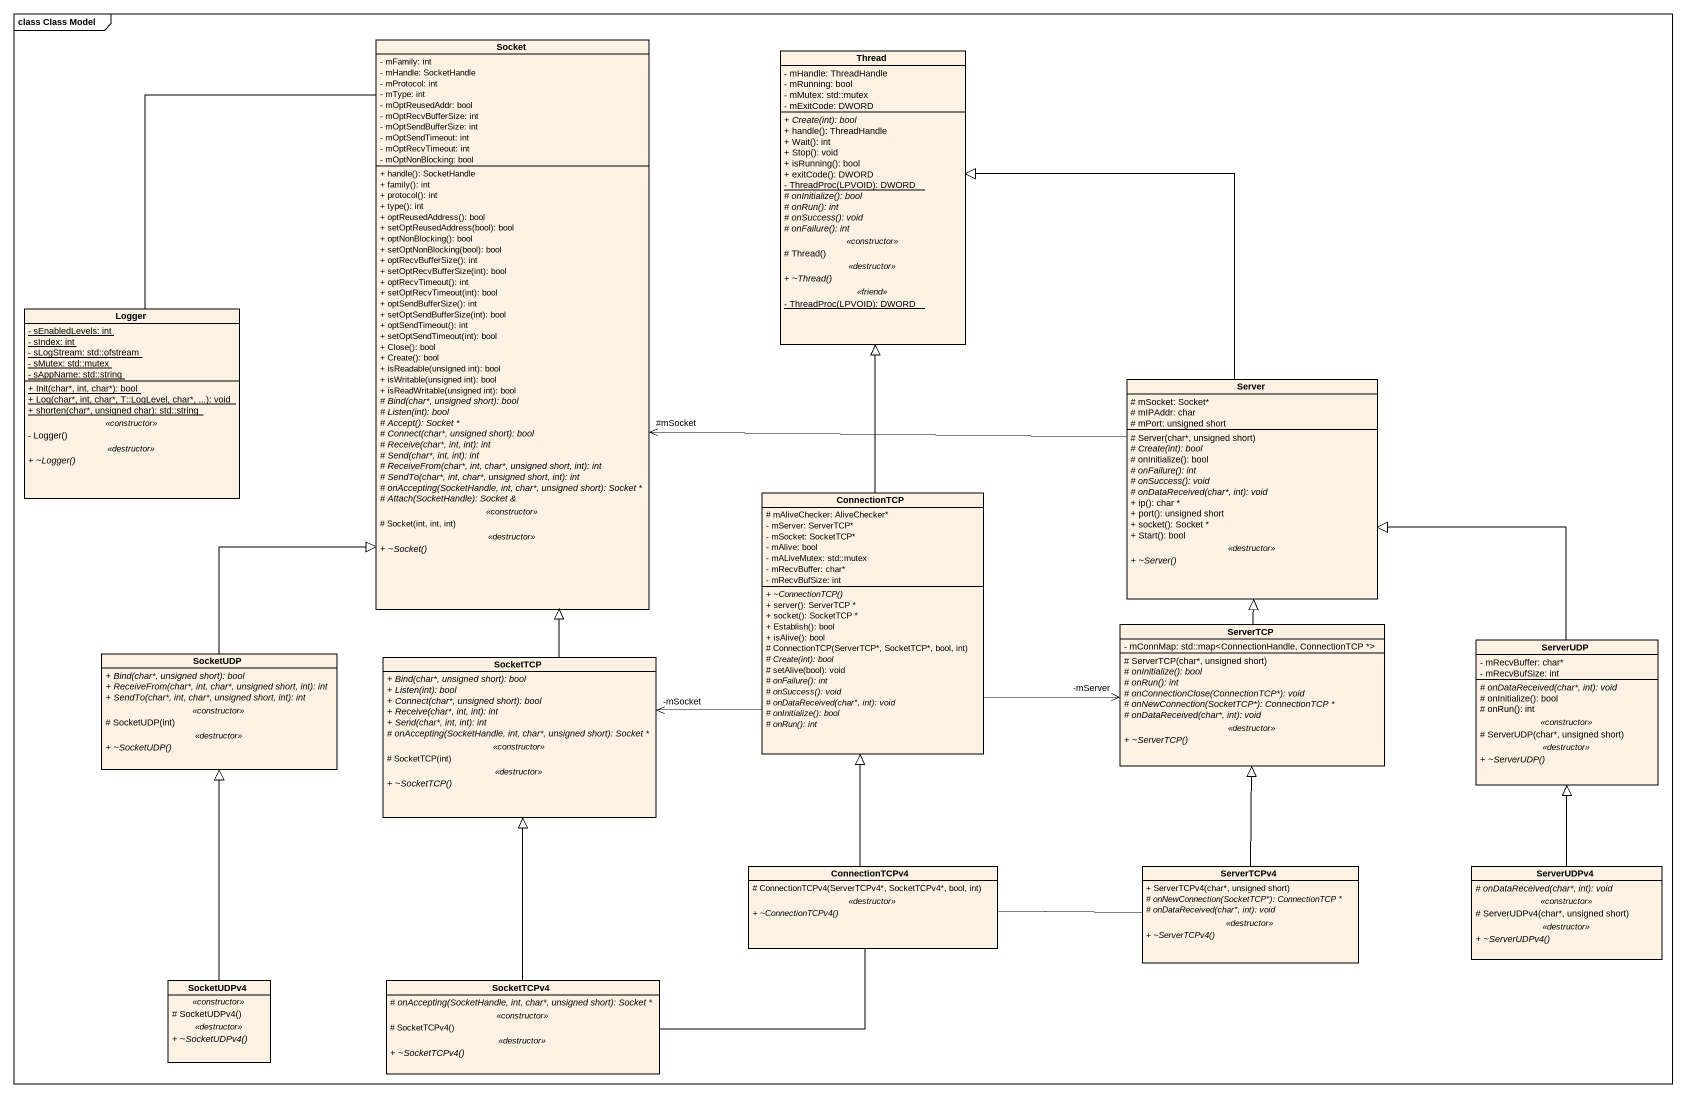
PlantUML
@startuml
mainframe class Class Model
hide circle
hide empty members
skinparam classAttributeIconSize 0
class Socket {
  - mFamily: int
  - mHandle: SocketHandle
  - mProtocol: int
  - mType: int
  - mOptReusedAddr: bool
  - mOptRecvBufferSize: int
  - mOptSendBufferSize: int
  - mOptSendTimeout: int
  - mOptRecvTimeout: int
  - mOptNonBlocking: bool
  --
  + handle(): SocketHandle
  + family(): int
  + protocol(): int
  + type(): int
  + optReusedAddress(): bool
  + setOptReusedAddress(bool): bool
  + optNonBlocking(): bool
  + setOptNonBlocking(bool): bool
  + optRecvBufferSize(): int
  + setOptRecvBufferSize(int): bool
  + optRecvTimeout(): int
  + setOptRecvTimeout(int): bool
  + optSendBufferSize(): int
  + setOptSendBufferSize(int): bool
  + optSendTimeout(): int
  + setOptSendTimeout(int): bool
  + Close(): bool
  + Create(): bool
  + isReadable(unsigned int): bool
  + isWritable(unsigned int): bool
  + isReadWritable(unsigned int): bool
  {abstract} # Bind(char*, unsigned short): bool
  {abstract} # Listen(int): bool
  {abstract} # Accept(): Socket *
  {abstract} # Connect(char*, unsigned short): bool
  {abstract} # Receive(char*, int, int): int
  {abstract} # Send(char*, int, int): int
  {abstract} # ReceiveFrom(char*, int, char*, unsigned short, int): int
  {abstract} # SendTo(char*, int, char*, unsigned short, int): int
  {abstract} # onAccepting(SocketHandle, int, char*, unsigned short): Socket *
  {abstract} # Attach(SocketHandle): Socket &
  .. <<constructor>> ..
  # Socket(int, int, int)
  .. <<destructor>> ..
  {abstract} + ~Socket()
}
class Thread {
  - mHandle: ThreadHandle
  - mRunning: bool
  - mMutex: std::mutex
  - mExitCode: DWORD
  --
  {abstract} + Create(int): bool
  + handle(): ThreadHandle
  + Wait(): int
  + Stop(): void
  + isRunning(): bool
  + exitCode(): DWORD
  {static} - ThreadProc(LPVOID): DWORD
  {abstract} # onInitialize(): bool
  {abstract} # onRun(): int
  {abstract} # onSuccess(): void
  {abstract} # onFailure(): int
  .. <<constructor>> ..
  # Thread()
  .. <<destructor>> ..
  {abstract} + ~Thread()
  .. <<friend>> ..
  {static} - ThreadProc(LPVOID): DWORD
}
class Logger {
  {static} - sEnabledLevels: int
  {static} - sIndex: int
  {static} - sLogStream: std::ofstream
  {static} - sMutex: std::mutex
  {static} - sAppName: std::string
  --
  {static} + Init(char*, int, char*): bool
  {static} + Log(char*, int, char*, T::LogLevel, char*, ...): void
  {static} + shorten(char*, unsigned char): std::string
  .. <<constructor>> ..
  - Logger()
  .. <<destructor>> ..
  {abstract} + ~Logger()
}
class Server {
  # mSocket: Socket*
  # mIPAddr: char
  # mPort: unsigned short
  --
  # Server(char*, unsigned short)
  {abstract} # Create(int): bool
  # onInitialize(): bool
  {abstract} # onFailure(): int
  {abstract} # onSuccess(): void
  {abstract} # onDataReceived(char*, int): void
  + ip(): char *
  + port(): unsigned short
  + socket(): Socket *
  + Start(): bool
  .. <<destructor>> ..
  {abstract} + ~Server()
}
class ConnectionTCP {
  # mAliveChecker: AliveChecker*
  - mServer: ServerTCP*
  - mSocket: SocketTCP*
  - mAlive: bool
  - mALiveMutex: std::mutex
  - mRecvBuffer: char*
  - mRecvBufSize: int
  {abstract} + ~ConnectionTCP()
  + server(): ServerTCP *
  + socket(): SocketTCP *
  + Establish(): bool
  + isAlive(): bool
  # ConnectionTCP(ServerTCP*, SocketTCP*, bool, int)
  {abstract} # Create(int): bool
  # setAlive(bool): void
  {abstract} # onFailure(): int
  {abstract} # onSuccess(): void
  {abstract} # onDataReceived(char*, int): void
  {abstract} # onInitialize(): bool
  {abstract} # onRun(): int
}
class ServerTCP {
  - mConnMap: std::map<ConnectionHandle, ConnectionTCP *>
  --
  # ServerTCP(char*, unsigned short)
  {abstract} # onInitialize(): bool
  {abstract} # onRun(): int
  {abstract} # onConnectionClose(ConnectionTCP*): void
  {abstract} # onNewConnection(SocketTCP*): ConnectionTCP *
  {abstract} # onDataReceived(char*, int): void
  .. <<destructor>> ..
  {abstract} + ~ServerTCP()
}
class SocketUDP {
  {abstract} + Bind(char*, unsigned short): bool
  {abstract} + ReceiveFrom(char*, int, char*, unsigned short, int): int
  {abstract} + SendTo(char*, int, char*, unsigned short, int): int
  .. <<constructor>> ..
  # SocketUDP(int)
  .. <<destructor>> ..
  {abstract} + ~SocketUDP()
}
class SocketTCP {
  {abstract} + Bind(char*, unsigned short): bool
  {abstract} + Listen(int): bool
  {abstract} + Connect(char*, unsigned short): bool
  {abstract} + Receive(char*, int, int): int
  {abstract} + Send(char*, int, int): int
  {abstract} # onAccepting(SocketHandle, int, char*, unsigned short): Socket *
  .. <<constructor>> ..
  # SocketTCP(int)
  .. <<destructor>> ..
  {abstract} + ~SocketTCP()
}
class ServerUDP {
  - mRecvBuffer: char*
  - mRecvBufSize: int
  --
  {abstract} # onDataReceived(char*, int): void
  # onInitialize(): bool
  # onRun(): int
  .. <<constructor>> ..
  # ServerUDP(char*, unsigned short)
  .. <<destructor>> ..
  {abstract} + ~ServerUDP()
}
class ConnectionTCPv4 {
  # ConnectionTCPv4(ServerTCPv4*, SocketTCPv4*, bool, int)
  .. <<destructor>> ..
  {abstract} + ~ConnectionTCPv4()
}
class ServerTCPv4 {
  + ServerTCPv4(char*, unsigned short)
  {abstract} # onNewConnection(SocketTCP*): ConnectionTCP *
  {abstract} # onDataReceived(char*, int): void
  .. <<destructor>> ..
  {abstract} + ~ServerTCPv4()
}
class ServerUDPv4 {
  {abstract} # onDataReceived(char*, int): void
  .. <<constructor>> ..
  # ServerUDPv4(char*, unsigned short)
  .. <<destructor>> ..
  {abstract} + ~ServerUDPv4()
}
class SocketUDPv4 {
  .. <<constructor>> ..
  # SocketUDPv4()
  .. <<destructor>> ..
  {abstract} + ~SocketUDPv4()
}
class SocketTCPv4 {
  {abstract} # onAccepting(SocketHandle, int, char*, unsigned short): Socket *
  .. <<constructor>> ..
  # SocketTCPv4()
  .. <<destructor>> ..
  {abstract} + ~SocketTCPv4()
}
Logger -right- Socket
Server -left-> "#mSocket" Socket
Server -up-|> Thread
ConnectionTCP -up-|> Thread
ConnectionTCP -right-> "-mServer" ServerTCP
ConnectionTCP -left-> "-mSocket" SocketTCP
ServerTCP -up-|> Server
SocketUDP -up-|> Socket
SocketTCP -up-|> Socket
ServerUDP -up-|> Server
ConnectionTCPv4 -up-|> ConnectionTCP
ServerTCPv4 -up-|> ServerTCP
ServerTCPv4 -left- ConnectionTCPv4
ServerUDPv4 -up-|> ServerUDP
SocketUDPv4 -up-|> SocketUDP
SocketTCPv4 -up-|> SocketTCP
SocketTCPv4 -right- ConnectionTCPv4
@enduml
